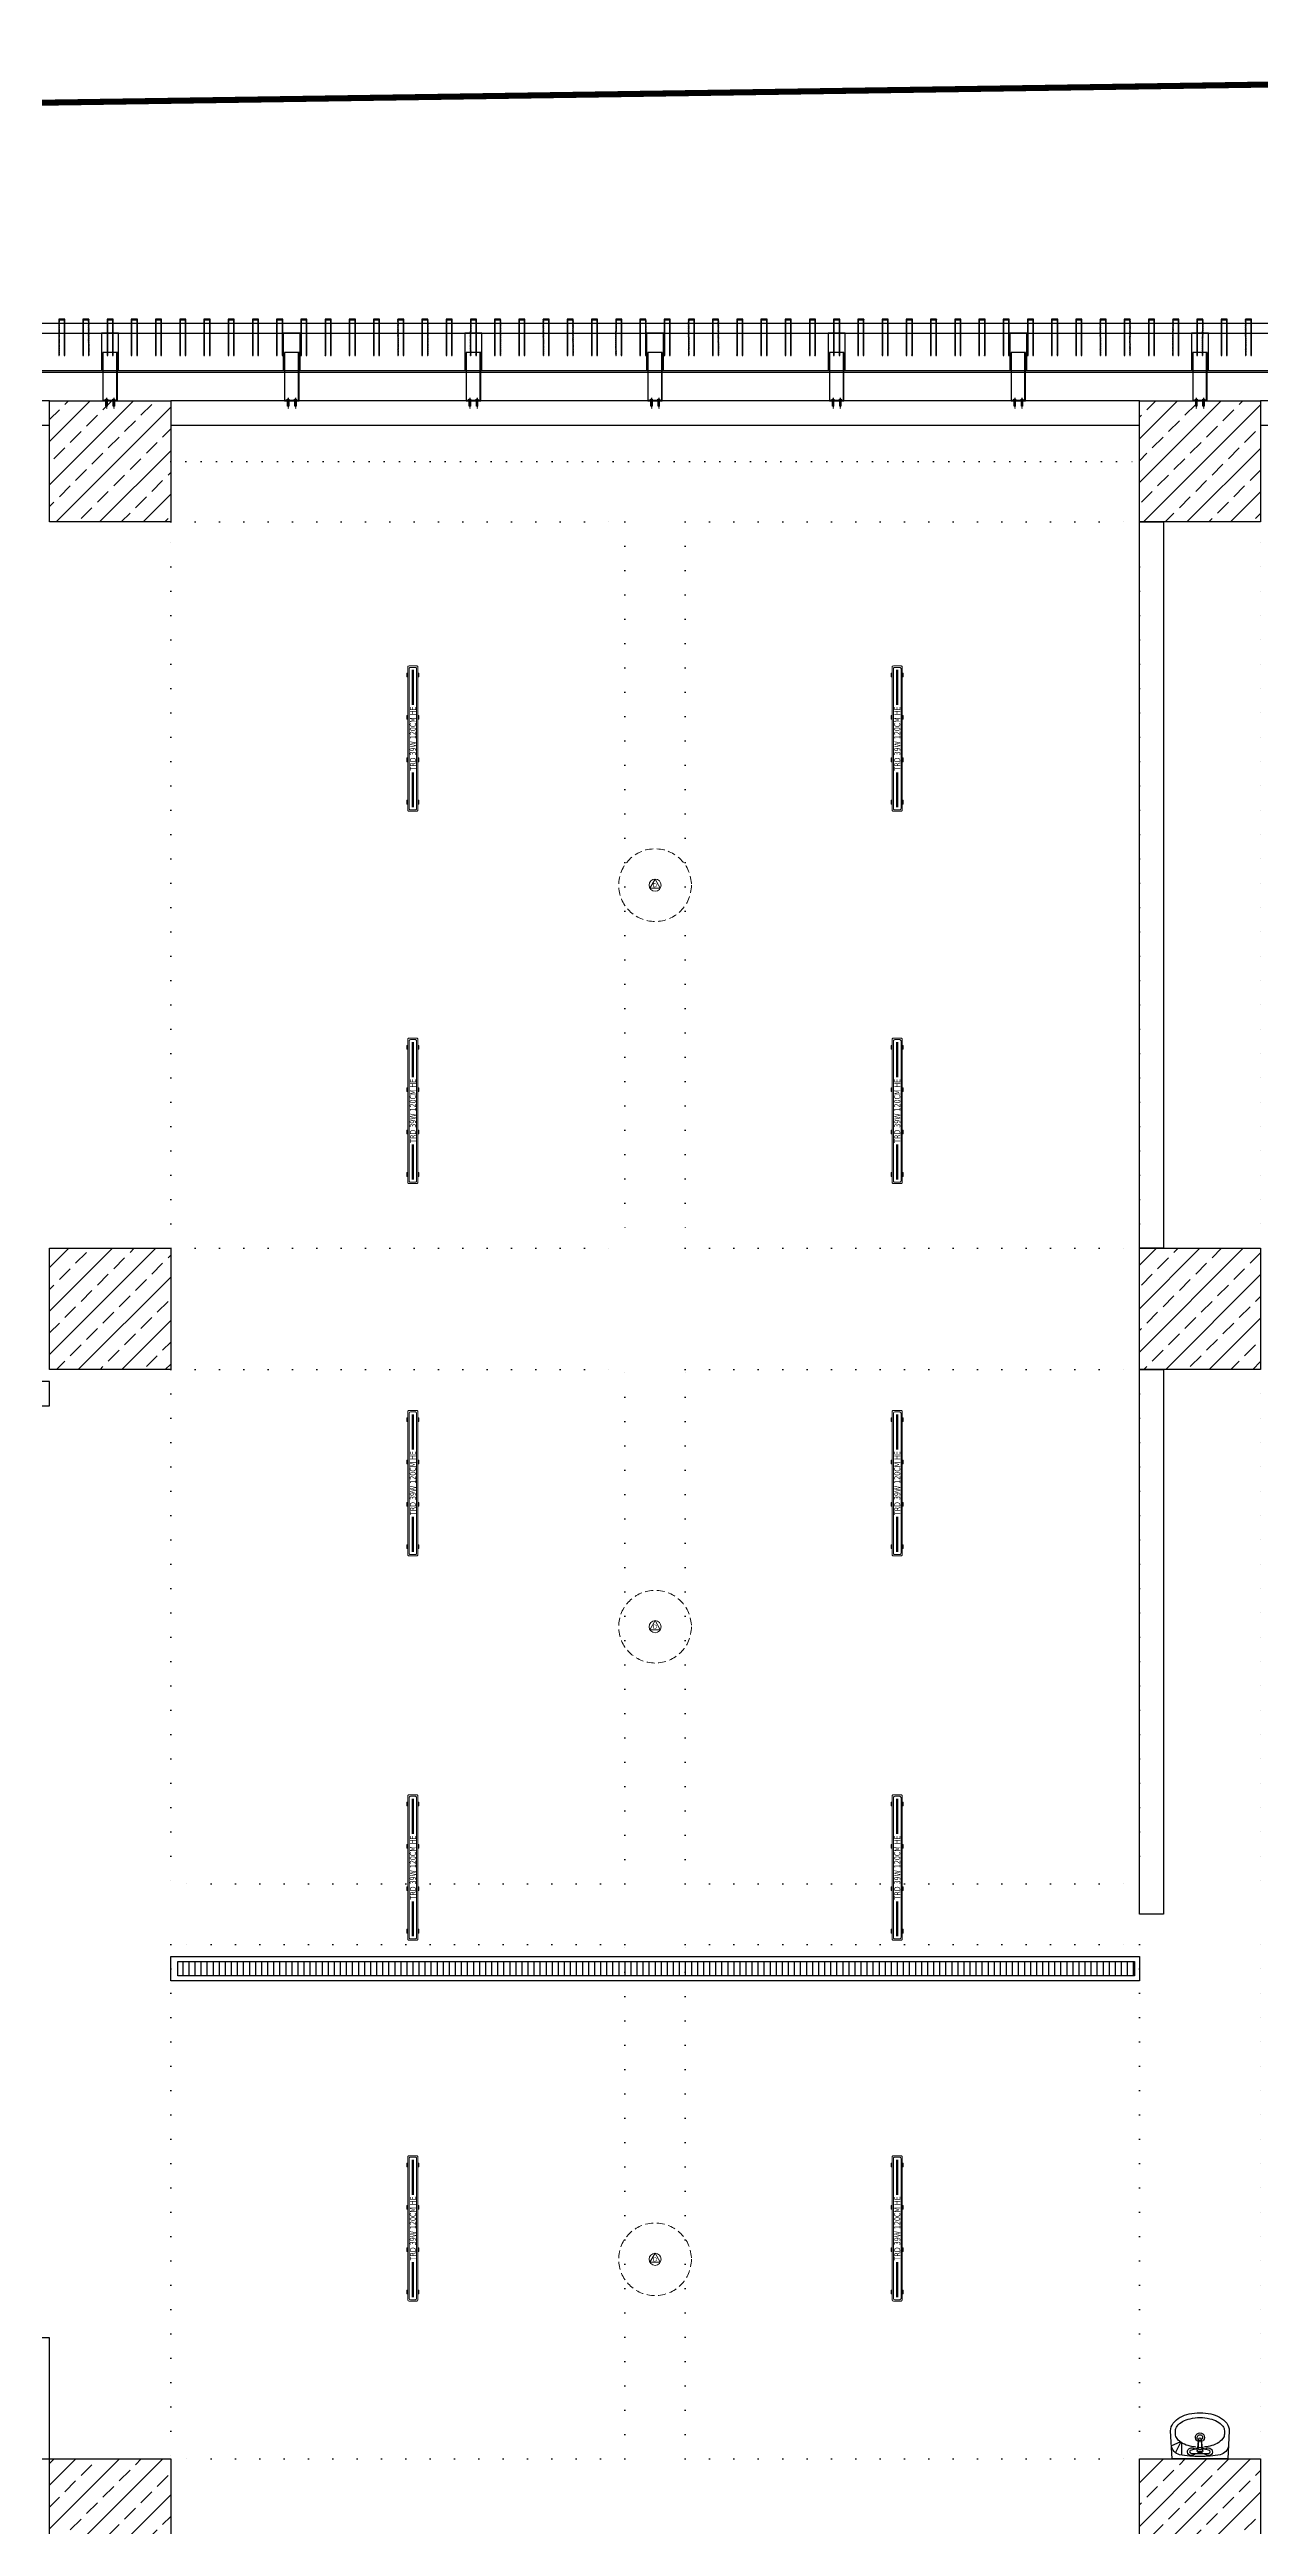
# Model space of a CAD drawing. Header units: centimetres. Extents: x 405564 to 502064, y 46284 to 60634.
# Drawn here: x 459350 to 460350, y 55077 to 57123 of the extents above; entities that cross this region are included whole.
import ezdxf
from ezdxf import colors
from ezdxf.entities.mleader import LeaderData, LeaderLine
from ezdxf.enums import TextEntityAlignment as Align
from ezdxf.math import Vec2, Vec3
from ezdxf.xclip import XClip

# ---------------------------------------------------------------- set-up
doc = ezdxf.new("R2010")
doc.units = ezdxf.units.CM
doc.header["$XCLIPFRAME"] = 0
for name, pattern in [('( Hidden )', [0.375, 0.25, -0.125]), ('ACAD_ISO07W100', [3, 0, -3]), ('BORDER', [1.75, 0.5, -0.25, 0.5, -0.25, 0, -0.25]), ('DASHDOT', [25.4, 12.7, -6.35, 0, -6.35]), ('DASHED', [19.05, 12.7, -6.35]), ('DOT', [0.25, 0, -0.25]), ('HIDDEN', [9.525, 6.35, -3.175])]:
    doc.linetypes.add(name, pattern=pattern)
doc.layers.get('0').update_dxf_attribs({"color": 8, "lineweight": 9})
for name, color, linetype, lineweight in [('---___EB_draft00_ALTYAPI_helikoptermania', 8, 'Continuous', 0), ('---___EB_draft00_parselsiniri', 8, 'BORDER', 9), ('0-KRCN-AYDINLATMA-130426', 8, 'Continuous', 9), ('0-KRCN-MİMARİ-220526', 8, 'Continuous', 9), ('OL_Ic', 8, 'Continuous', 9)]:
    doc.layers.add(name, color=color, linetype=linetype, lineweight=lineweight)
for name, color, linetype in [('AS_DOS_SAFT', 8, 'Continuous'), ('AS_DOS_TERAS_UST', 8, 'ACAD_ISO07W100'), ('AS_DUV', 8, 'Continuous'), ('AS_DUV_CIMENTO ESASLI PANEL CEPHE KAPLAMASI', 8, 'Continuous'), ('AS_DUV_GAZBETON', 8, 'Continuous'), ('AS_PRFL_CELIK', 8, 'Continuous'), ('AS_PYZ_BINA', 8, 'Continuous'), ('AS_TA_BETONARME', 5, 'Continuous'), ('AS_TA_TARAMA', 8, 'Continuous'), ('AS_TEFR_MEK', 171, 'Continuous'), ('AS_TES_SUZGEC', 171, 'Continuous')]:
    doc.layers.add(name, color=color, linetype=linetype)
doc.styles.add('2', font='arial.ttf', dxfattribs={"width": 0.9, "height": 200})
doc.styles.add('Normal_ITL', font='swissi.ttf')
doc.styles.add('TAHOMA', font='tahoma.ttf')
pattern_1 = [(225, (17560.68, -7819.299), (17.96051, -17.96051), []), (225, (17542.72, -7819.299), (17.96051, -17.96051), [12.7, -6.35])]

# ---------------------------------------------------------------- blocks, each defined once
blk = doc.blocks.new('KD')
at = {"layer": '0-KRCN-AYDINLATMA-130426'}
for p, q in [((0, 5), (-4.3, -2.5)), ((4.3, -2.5), (0, 5)), ((4.3, -2.5), (-4.3, -2.5))]:
    blk.add_line(p, q, dxfattribs=at)
at = {"layer": '0-KRCN-AYDINLATMA-130426', "linetype": 'HIDDEN'}
blk.add_circle((0, 0), 30, dxfattribs=at)
at = {"layer": '0-KRCN-AYDINLATMA-130426'}
blk.add_circle((0, 0), 5, dxfattribs=at)
at = {"layer": '0-KRCN-AYDINLATMA-130426', "style": '2'}
blk.add_text('D', height=3.36, dxfattribs=at).set_placement((0, 0), align=Align.MIDDLE_CENTER)
blk = doc.blocks.new('TRD 39W 120CM ELP')
at = {"layer": '0-KRCN-AYDINLATMA-130426'}
h = blk.add_hatch(color=256, dxfattribs=at)
h.dxf.hatch_style = 1
h.paths.add_polyline_path([(-54.3, 4.2), (-51.2, 4.2), (-51.2, 4.9), (-54.3, 4.9)])
h = blk.add_hatch(color=256, dxfattribs=at)
h.dxf.hatch_style = 1
h.paths.add_polyline_path([(-19.3, 4.2), (-16.2, 4.2), (-16.2, 4.9), (-19.3, 4.9)])
h = blk.add_hatch(color=256, dxfattribs=at)
h.dxf.hatch_style = 1
h.paths.add_polyline_path([(15.7, 4.2), (18.8, 4.2), (18.8, 4.9), (15.7, 4.9)])
h = blk.add_hatch(color=256, dxfattribs=at)
h.dxf.hatch_style = 1
h.paths.add_polyline_path([(50.7, 4.2), (53.8, 4.2), (53.8, 4.9), (50.7, 4.9)])
h = blk.add_hatch(color=256, dxfattribs=at)
h.dxf.hatch_style = 1
h.paths.add_polyline_path([(-54.3, -4.2), (-51.2, -4.2), (-51.2, -4.9), (-54.3, -4.9)])
h = blk.add_hatch(color=256, dxfattribs=at)
h.dxf.hatch_style = 1
h.paths.add_polyline_path([(-19.3, -4.2), (-16.2, -4.2), (-16.2, -4.9), (-19.3, -4.9)])
h = blk.add_hatch(color=256, dxfattribs=at)
h.dxf.hatch_style = 1
h.paths.add_polyline_path([(15.7, -4.2), (18.8, -4.2), (18.8, -4.9), (15.7, -4.9)])
h = blk.add_hatch(color=256, dxfattribs=at)
h.dxf.hatch_style = 1
h.paths.add_polyline_path([(50.7, -4.2), (53.8, -4.2), (53.8, -4.9), (50.7, -4.9)])
for points in [[(-59.2, 4.2), (58.8, 4.2, -0.414214), (59.8, 3.2), (59.8, -3.2, -0.414214), (58.8, -4.2), (-59.2, -4.2, -0.414214), (-60.2, -3.2), (-60.2, 3.2, -0.414214)], [(-58.1, 3.1), (57.6, 3.1, -0.414214), (58.6, 2.1), (58.6, -2.1, -0.414214), (57.6, -3.1), (-58.1, -3.1, -0.414214), (-59.1, -2.1), (-59.1, 2.1, -0.414214)]]:
    blk.add_lwpolyline(points, format="xyb", close=True, dxfattribs=at)
at = {"layer": '0-KRCN-AYDINLATMA-130426', "const_width": 2, "elevation": 1}
for points in [[(-57.1, 0), (-28, 0)], [(27.5, 0), (56.6, 0)]]:
    blk.add_lwpolyline(points, dxfattribs=at)
at = {"layer": '0-KRCN-AYDINLATMA-130426'}
for points in [[(-54.3, 4.2), (-51.2, 4.2), (-51.2, 4.9), (-54.3, 4.9)], [(-19.3, 4.2), (-16.2, 4.2), (-16.2, 4.9), (-19.3, 4.9)], [(15.7, 4.2), (18.8, 4.2), (18.8, 4.9), (15.7, 4.9)], [(50.7, 4.2), (53.8, 4.2), (53.8, 4.9), (50.7, 4.9)], [(-54.3, -4.2), (-51.2, -4.2), (-51.2, -4.9), (-54.3, -4.9)], [(-19.3, -4.2), (-16.2, -4.2), (-16.2, -4.9), (-19.3, -4.9)], [(15.7, -4.2), (18.8, -4.2), (18.8, -4.9), (15.7, -4.9)], [(50.7, -4.2), (53.8, -4.2), (53.8, -4.9), (50.7, -4.9)]]:
    blk.add_lwpolyline(points, close=True, dxfattribs=at)
at = {"layer": '0-KRCN-AYDINLATMA-130426', "ltscale": 60, "style": 'TAHOMA', "width": 0.8}
blk.add_text('TRD 39W 120CM HE', height=5, dxfattribs=at).set_placement((-0.2, 0), align=Align.MIDDLE_CENTER)
blk = doc.blocks.new('G$C27E741DA')
at = {"layer": '0-KRCN-AYDINLATMA-130426', "rotation": 90}
for p in [(21585.7, 9419.8), (21985.7, 9419.8), (21585.7, 9112.3), (21985.7, 9112.3), (21585.7, 8804.8), (21985.7, 8804.8), (21585.7, 8487.3), (21985.7, 8487.3), (21585.7, 8189.2), (21985.7, 8189.2)]:
    blk.add_blockref('TRD 39W 120CM ELP', p, dxfattribs=at)
at = {"layer": '0-KRCN-AYDINLATMA-130426'}
for p in [(21785.7, 9298.5), (21785.7, 8686), (21785.7, 8163.5)]:
    blk.add_blockref('KD', p, dxfattribs=at)
blk = doc.blocks.new('OPK-site-surrounding-R01')
at = {"layer": '---___EB_draft00_ALTYAPI_helikoptermania', "linetype": 'DASHED', "ltscale": 10}
blk.add_lwpolyline([(-21668.1, -4404.9), (1451.4, 6572.4)], dxfattribs=at)
at = {"layer": '---___EB_draft00_parselsiniri', "linetype": 'DASHDOT', "ltscale": 5, "const_width": 5, "flags": 128}
blk.add_lwpolyline([(-303.7, 52.5), (22545.3, 391.1), (23723.4, -711), (24047.6, -4450), (-299.9, -4450)], close=True, dxfattribs=at)
blk = doc.blocks.new('MEKANIK TEKNIK HACIM IZGARA YERLESIMI 1.KAT')
h = blk.add_hatch()
h.set_pattern_fill('LINE', color=256, scale=40, angle=270, style=0)
h.set_pattern_definition([(90, (15470.0285, -337.874), (-5, 2e-15), [])])
h.paths.add_polyline_path([(17096, -1301), (17096, -1289), (16305.8, -1289), (16305.8, -1301)])
for points in [[(16200, -810), (15400, -810), (15400, -830), (16200, -830), (16200, -810)], [(17100, -1305), (16300, -1305), (16300, -1285), (17100, -1285), (17100, -1305)]]:
    blk.add_lwpolyline(points)
blk.add_lwpolyline([(17096, -1301), (16305.8, -1301), (16305.8, -1289), (17096, -1289)], close=True)
blk = doc.blocks.new('0-KRCN-SHT-LAV.YUV.BATARYALI-50')
for p, q in [((-22.9, 0), (-24.2, -23.3)), ((22.9, 0), (-22.9, 0)), ((-16.7, -14), (-23.5, -10.9)), ((-16, -13.6), (-20.3, -5.3)), ((-15.1, -13.1), (-15.1, -3.3)), ((-1, -14.9), (1, -14.9)), ((24.2, -23.3), (22.9, 0))]:
    blk.add_line(p, q)
for points in [[(-3.3, -9.9, 0.033083), (-8.1, -10.6, 0.068688), (-14.3, -12.9, 0.105663), (-18.9, -16.8, 0.165518), (-20.2, -20.6), (-20.2, -23.3, 0.165518), (-18.9, -27.1, 0.105663), (-14.3, -31, 0.068688), (-8.1, -33.3, 0.054871), (0, -34.2, 0.054871), (8.1, -33.3, 0.068688), (14.3, -31, 0.105663), (18.9, -27.1, 0.165518), (20.2, -23.3), (20.2, -20.6, 0.165518), (18.9, -16.8, 0.105663), (14.3, -12.9, 0.068688), (8.1, -10.6, 0.033935), (3.1, -9.8, 0.033935)], [(-4.1, -4.6, 3.657854), (-4.4, -7.9, 3.657854)], [(-2.2, -9, 0.10713), (-5.2, -7.8), (-7.1, -7.4, -1), (-7.1, -4.6), (7.1, -4.6, -1), (7.1, -7.4), (5.2, -7.8, 0.10713), (2.2, -9)], [(4.4, -7.9, 3.657854), (4.1, -4.6, 3.657854)]]:
    blk.add_lwpolyline(points, format="xyb")
for points in [[(-1.4, -15.9), (-1.7, -11.4, 0.074144), (-2.3, -8.6, -1.453961), (2.3, -8.6, 0.074144), (1.7, -11.4), (1.4, -15.9, -1)], [(-1, -14.9, 1), (1, -14.9), (1.5, -8.7, 0.434812), (0.5, -7.7), (-0.5, -7.7, 0.434812), (-1.5, -8.7)]]:
    blk.add_lwpolyline(points, format="xyb", close=True)
for centre, radius, start, end in [((-14.9, -12), 8.67, 102.8152, 173.0567), ((0, -99.5), 97.4, 90, 99.9599), ((0, -17.8), 3.75, 122.0423, 57.6242), ((0, -8.2), 2.36, 346.3524, 193.6476), ((0, -7.2), 2.36, 9.8407, 170.1593), ((0, -17.8), 2.25, 132.9351, 46.9246), ((-1.1, -9.8), 0.3, 78.6626, 186.9701), ((0.2, -3.9), 5.71, 257.0186, 267.5183), ((0, -99.5), 97.4, 80.0401, 90), ((-0.2, -3.9), 5.71, 272.4817, 282.9814), ((1.1, -9.8), 0.3, 353.0299, 101.3374), ((14.9, -12), 8.67, 6.9433, 77.1848), ((-14.1, -23.3), 10.1, 179.9355, 217.5931), ((-7.4, -18.2), 18.6, 217.5931, 241.7197), ((-2.9, -9.9), 28, 241.7197, 257.4371), ((0, 3.3), 41.5, 257.4371, 270), ((0, 3.3), 41.5, 270, 282.5629), ((2.9, -9.9), 28, 282.5629, 298.2803), ((7.4, -18.2), 18.6, 298.2803, 322.4069), ((14.1, -23.3), 10.1, 322.4069, 0.0645)]:
    blk.add_arc(centre, radius, start, end)
blk = doc.blocks.new('celik dikey profil 8x14')
at = {"layer": 'AS_PRFL_CELIK', "transparency": 33554687}
h = blk.add_hatch(dxfattribs=at)
h.set_pattern_fill('STEEL', color=256, scale=0.1, angle=-90)
h.set_pattern_definition([(315, (-91390.32118, 487457.80356), (0.22450640303, 0.22450640303), []), (315, (-91390.16243, 487457.80356), (0.22450640303, 0.22450640303), [])])
h.paths.add_polyline_path([(2, -26.5), (2.5, -26.5), (2.5, 3.5), (-2.5, 3.5), (-2.5, -26.5), (-2, -26.5), (-2, 3), (2, 3)])
at = {"layer": 'AS_PRFL_CELIK'}
blk.add_lwpolyline([(2, -26.5), (2.5, -26.5), (2.5, 3.5), (-2.5, 3.5), (-2.5, -26.5), (-2, -26.5), (-2, 3), (2, 3)], close=True, dxfattribs=at)
blk = doc.blocks.new('celik yatay tasiyici')
at = {"layer": 'AS_PRFL_CELIK'}
blk.add_line((-6, 0.5), (6, 0.5), dxfattribs=at)
for points in [[(7, 56), (-7, 56), (-7, 25), (7, 25)], [(-6, 0), (6, 0), (6, 40), (-6, 40)], [(-2, 0.5), (-4, 0.5), (-4, 0.7), (-2, 0.7)], [(-2.3, 0.7), (-3.7, 0.7), (-3.7, 1.5), (-2.3, 1.5)], [(-2.5, 0.5), (-2.5, -4.5), (-3.5, -4.5), (-3.5, 0.5)], [(4, 0.5), (2, 0.5), (2, 0.7), (4, 0.7)], [(3.7, 0.7), (2.3, 0.7), (2.3, 1.5), (3.7, 1.5)], [(3.5, 0.5), (3.5, -4.5), (2.5, -4.5), (2.5, 0.5)]]:
    blk.add_lwpolyline(points, close=True, dxfattribs=at)
blk.add_lwpolyline([(5.5, 0.5), (5.5, 40)], dxfattribs=at)
at = {"layer": 'AS_PRFL_CELIK', "linetype": '( Hidden )'}
for points in [[(-3, 2.5), (-3, -6.5)], [(3, 2.5), (3, -6.5)]]:
    blk.add_lwpolyline(points, dxfattribs=at)
blk = doc.blocks.new('celik cephe sistem plan')
at = {"layer": 'AS_PRFL_CELIK'}
blk.add_lwpolyline([(-20, 64), (-20, 56), (3620, 56), (3620, 64)], close=True, dxfattribs=at)
for name, p in [('celik dikey profil 8x14', (1760, 64)), ('celik dikey profil 8x14', (1780, 64)), ('celik dikey profil 8x14', (1800, 64)), ('celik dikey profil 8x14', (1820, 64)), ('celik dikey profil 8x14', (1840, 64)), ('celik dikey profil 8x14', (1860, 64)), ('celik dikey profil 8x14', (1880, 64)), ('celik dikey profil 8x14', (1900, 64)), ('celik dikey profil 8x14', (1920, 64)), ('celik dikey profil 8x14', (1940, 64)), ('celik dikey profil 8x14', (1960, 64)), ('celik dikey profil 8x14', (1980, 64)), ('celik dikey profil 8x14', (2000, 64)), ('celik dikey profil 8x14', (2020, 64)), ('celik dikey profil 8x14', (2040, 64)), ('celik dikey profil 8x14', (2060, 64)), ('celik dikey profil 8x14', (2080, 64)), ('celik dikey profil 8x14', (2100, 64)), ('celik dikey profil 8x14', (2120, 64)), ('celik dikey profil 8x14', (2140, 64)), ('celik dikey profil 8x14', (2160, 64)), ('celik dikey profil 8x14', (2180, 64)), ('celik dikey profil 8x14', (2200, 64)), ('celik dikey profil 8x14', (2220, 64)), ('celik dikey profil 8x14', (2240, 64)), ('celik dikey profil 8x14', (2260, 64)), ('celik dikey profil 8x14', (2280, 64)), ('celik dikey profil 8x14', (2300, 64)), ('celik dikey profil 8x14', (2320, 64)), ('celik dikey profil 8x14', (2340, 64)), ('celik dikey profil 8x14', (2360, 64)), ('celik dikey profil 8x14', (2380, 64)), ('celik dikey profil 8x14', (2400, 64)), ('celik dikey profil 8x14', (2420, 64)), ('celik dikey profil 8x14', (2440, 64)), ('celik dikey profil 8x14', (2460, 64)), ('celik dikey profil 8x14', (2480, 64)), ('celik dikey profil 8x14', (2500, 64)), ('celik dikey profil 8x14', (2520, 64)), ('celik dikey profil 8x14', (2540, 64)), ('celik dikey profil 8x14', (2560, 64)), ('celik dikey profil 8x14', (2580, 64)), ('celik dikey profil 8x14', (2600, 64)), ('celik dikey profil 8x14', (2620, 64)), ('celik dikey profil 8x14', (2640, 64)), ('celik dikey profil 8x14', (2660, 64)), ('celik dikey profil 8x14', (2680, 64)), ('celik dikey profil 8x14', (2700, 64)), ('celik dikey profil 8x14', (2720, 64)), ('celik dikey profil 8x14', (2740, 64)), ('celik yatay tasiyici', (1800, 0)), ('celik yatay tasiyici', (1950, 0)), ('celik yatay tasiyici', (2100, 0)), ('celik yatay tasiyici', (2250, 0)), ('celik yatay tasiyici', (2400, 0)), ('celik yatay tasiyici', (2550, 0)), ('celik yatay tasiyici', (2700, 0))]:
    blk.add_blockref(name, p, dxfattribs=at)
blk = doc.blocks.new('A$C6A10306C')
ref = blk.add_blockref('OPK-site-surrounding-R01', (5135.68, -3851.45))
XClip(ref).set_block_clipping_path([(-5135.679684336, -9648.5463532069), (26364.320315664, 3851.4536467931)])
blk = doc.blocks.new('A$Ca63a641c')
at = {"layer": 'AS_PYZ_BINA'}
ml = blk.add_multileader_mtext('Standard', dxfattribs=at)
ml.set_content('EST boyalı panel çit ve panel çit kapı (AS 51.101)', color=256, style='Normal_ITL')
ml.set_leader_properties()
ml.build(insert=Vec2(0, 0))
ml.multileader.update_dxf_attribs({"dogleg_length": 0.379, "arrow_head_size": 17, "scale": 75})
ctx = ml.context
ctx.base_point, ctx.scale, ctx.char_height, ctx.arrow_head_size, ctx.landing_gap_size, ctx.plane_origin = Vec3(140.5, 464.3), 75, 20, 17, 14.2, Vec3(92.5, 620.1)
notes = []
notes.append((ctx, [(0, (1, 1, 0), (112.1, 464.3), (1, 0), 28.4, [(0, [(68.5, 410)], 0, [])])]))
ctx.mtext.insert, ctx.mtext.width, ctx.mtext.flow_direction = Vec3(154.7, 477.5), 604.563, 5
ml = blk.add_multileader_mtext('Standard', dxfattribs=at)
ml.set_content('{\\fSwis721 BT|b0|i0|c162|p34;Dilatasyon}', color=256, style='Normal_ITL')
ml.set_leader_properties()
ml.build(insert=Vec2(0, 0))
ml.multileader.update_dxf_attribs({"dogleg_length": 0.379, "arrow_head_size": 17, "scale": 75})
ctx = ml.context
ctx.base_point, ctx.scale, ctx.char_height, ctx.arrow_head_size, ctx.landing_gap_size, ctx.plane_origin = Vec3(461.2, 304.8), 75, 20, 17, 14.2, Vec3(548.8, 339.1)
notes.append((ctx, [(0, (1, 1, 0), (432.8, 304.8), (1, 0), 28.4, [(0, [(411.5, 361.3)], 0, [])])]))
ctx.mtext.insert, ctx.mtext.width, ctx.mtext.flow_direction = Vec3(475.4, 317.8), 129.38, 5
for ctx, leaders in notes:
    for number, flags, end, landing, length, lines in leaders:
        leader = LeaderData()
        leader.index, (leader.has_last_leader_line, leader.has_dogleg_vector, leader.attachment_direction) = number, flags
        leader.last_leader_point, leader.dogleg_vector, leader.dogleg_length = Vec3(end), Vec3(landing), length
        for number, points, colour, breaks in lines:
            line = LeaderLine()
            line.index, line.vertices, line.color, line.breaks = number, Vec3.list(points), colors.encode_raw_color(colour), breaks
            leader.lines.append(line)
        ctx.leaders.append(leader)
blk = doc.blocks.new('A$C85dec720')
at = {"layer": 'OL_Ic'}
blk.add_blockref('A$Ca63a641c', (5315.08, 5344.25, 28.4), dxfattribs=at)
blk = doc.blocks.new('A$C6A10300A')
at = {"layer": 'AS_TA_TARAMA'}
h = blk.add_hatch(dxfattribs=at)
h.set_pattern_fill('ANSI33', color=256, scale=4, angle=180)
h.set_pattern_definition(pattern_1)
h.paths.add_polyline_path([(21285.68, -3801.45), (21385.68, -3801.45), (21385.68, -3901.45), (21285.68, -3901.45)])
h = blk.add_hatch(dxfattribs=at)
h.set_pattern_fill('ANSI33', color=256, scale=4, angle=180)
h.set_pattern_definition(pattern_1)
h.paths.add_polyline_path([(22185.68, -3801.45), (22285.68, -3801.45), (22285.68, -3901.45), (22185.68, -3901.45)])
h = blk.add_hatch(dxfattribs=at)
h.set_pattern_fill('ANSI33', color=256, scale=4, angle=180)
h.set_pattern_definition(pattern_1)
h.paths.add_polyline_path([(21285.68, -4501.45), (21385.68, -4501.45), (21385.68, -4601.45), (21285.68, -4601.45)])
h = blk.add_hatch(dxfattribs=at)
h.set_pattern_fill('ANSI33', color=256, scale=4, angle=180)
h.set_pattern_definition(pattern_1)
h.paths.add_polyline_path([(22185.68, -4501.45), (22285.68, -4501.45), (22285.68, -4601.45), (22185.68, -4601.45)])
h = blk.add_hatch(dxfattribs=at)
h.set_pattern_fill('ANSI33', color=256, scale=4, angle=180)
h.set_pattern_definition(pattern_1)
h.paths.add_polyline_path([(21285.68, -5501.45), (21385.68, -5501.45), (21385.68, -5601.45), (21285.68, -5601.45)])
h = blk.add_hatch(dxfattribs=at)
h.set_pattern_fill('ANSI33', color=256, scale=4, angle=180)
h.set_pattern_definition(pattern_1)
h.paths.add_polyline_path([(22185.68, -5501.45), (22285.68, -5501.45), (22285.68, -5601.45), (22185.68, -5601.45)])
at = {"layer": 'AS_DOS_SAFT'}
blk.add_lwpolyline([(21285.68, -5501.45), (21285.68, -5401.45), (20910.68, -5401.45), (20910.68, -5501.45)], close=True, dxfattribs=at)
blk.add_lwpolyline([(21285.68, -5501.45), (21285.68, -5401.45), (20910.68, -5401.45), (20910.68, -5501.45)], close=True, dxfattribs=at)
at = {"layer": 'AS_DOS_TERAS_UST', "linetype": 'DOT', "ltscale": 80}
for p, q in [((21385.68, -4501.45), (21385.68, -3901.45)), ((21385.68, -3901.45), (21760.68, -3901.45)), ((21760.68, -3901.45), (21760.68, -4501.45)), ((21810.68, -3901.45), (21810.68, -4501.45)), ((21810.68, -3901.45), (22185.68, -3901.45)), ((22185.68, -4501.45), (22185.68, -3901.45)), ((22660.68, -3901.45), (22285.68, -3901.45)), ((22285.68, -4501.45), (22285.68, -3901.45)), ((20910.68, -4501.45), (21285.68, -4501.45)), ((21385.68, -4501.45), (21760.68, -4501.45)), ((21810.68, -4501.45), (22185.68, -4501.45)), ((20910.68, -4601.45), (21285.68, -4601.45)), ((21385.68, -4601.45), (21385.68, -5026.45)), ((21385.68, -4601.45), (21760.68, -4601.45)), ((21760.68, -5026.45), (21760.68, -4601.45)), ((21810.68, -4601.45), (22185.68, -4601.45)), ((21810.68, -5026.45), (21810.68, -4601.45)), ((22185.68, -4601.45), (22185.68, -5026.45)), ((22285.68, -4601.45), (22285.68, -5026.45)), ((21760.68, -5026.45), (21385.68, -5026.45)), ((21810.68, -5026.45), (22185.68, -5026.45)), ((21385.68, -5076.45), (21385.68, -5501.45)), ((21760.68, -5076.45), (21385.68, -5076.45)), ((21760.68, -5501.45), (21760.68, -5076.45)), ((21810.68, -5076.45), (22185.68, -5076.45)), ((21810.68, -5501.45), (21810.68, -5076.45)), ((22185.68, -5076.45), (22185.68, -5501.45)), ((22285.68, -5076.45), (22285.68, -5501.45)), ((21760.68, -5501.45), (21385.68, -5501.45)), ((21810.68, -5501.45), (22185.68, -5501.45))]:
    blk.add_line(p, q, dxfattribs=at)
at = {"layer": 'AS_DOS_TERAS_UST', "linetype": 'DOT', "ltscale": 50}
for points in [[(21385.68, -3851.45), (22185.68, -3851.45)], [(22285.68, -3851.45), (23085.68, -3851.45)]]:
    blk.add_lwpolyline(points, dxfattribs=at)
at = {"layer": 'AS_DUV_CIMENTO ESASLI PANEL CEPHE KAPLAMASI'}
for points in [[(21255.68, -3808.95), (21255.68, -3776.45), (23968.68, -3776.45)], [(21256.93, -3808.95), (21256.93, -3777.7), (23968.68, -3777.7)]]:
    blk.add_lwpolyline(points, dxfattribs=at)
at = {"layer": 'AS_DUV_GAZBETON'}
for points in [[(21285.68, -3801.45), (21260.68, -3801.45), (21260.68, -3821.45), (21285.68, -3821.45)], [(22185.68, -3801.45), (21385.68, -3801.45), (21385.68, -3821.45), (22185.68, -3821.45)], [(23085.68, -3801.45), (22285.68, -3801.45), (22285.68, -3821.45), (23085.68, -3821.45)], [(22185.68, -3901.45), (22205.68, -3901.45), (22205.68, -4501.45), (22185.68, -4501.45)], [(22185.68, -4601.45), (22205.68, -4601.45), (22205.68, -5051.45), (22185.68, -5051.45)]]:
    blk.add_lwpolyline(points, close=True, dxfattribs=at)
at = {"layer": 'AS_TA_BETONARME'}
for points in [[(21285.68, -3801.45), (21385.68, -3801.45), (21385.68, -3901.45), (21285.68, -3901.45)], [(22185.68, -3801.45), (22285.68, -3801.45), (22285.68, -3901.45), (22185.68, -3901.45)], [(21285.68, -4501.45), (21385.68, -4501.45), (21385.68, -4601.45), (21285.68, -4601.45)], [(22185.68, -4501.45), (22285.68, -4501.45), (22285.68, -4601.45), (22185.68, -4601.45)], [(21285.68, -5501.45), (21385.68, -5501.45), (21385.68, -5601.45), (21285.68, -5601.45)], [(22185.68, -5501.45), (22285.68, -5501.45), (22285.68, -5601.45), (22185.68, -5601.45)]]:
    blk.add_lwpolyline(points, close=True, dxfattribs=at)
at = {"layer": 'AS_DUV'}
ref = blk.add_blockref('A$C85dec720', (28900.96, -17748.98), dxfattribs=dict(at, rotation=105.0255580063709))
XClip(ref).set_block_clipping_path([(6220.3367769278, 6783.7313721173), (4126.4071464743, -1017.0000000052), (7354.8298234051, -1883.5969356479), (9448.7594538586, 5917.1344364745)])
at = {"layer": 'AS_PRFL_CELIK'}
blk.add_blockref('celik cephe sistem plan', (19535.68, -3801.45), dxfattribs=at)
at = {"layer": 'AS_TEFR_MEK', "xscale": -1, "rotation": 180}
blk.add_blockref('0-KRCN-SHT-LAV.YUV.BATARYALI-50', (22235.68, -5501.45), dxfattribs=at)
at = {"layer": 'AS_TES_SUZGEC'}
blk.add_blockref('MEKANIK TEKNIK HACIM IZGARA YERLESIMI 1.KAT', (5085.68, -3801.45), dxfattribs=at)
ref = blk.add_blockref('OPK-site-surrounding-R01', (5135.68, -3851.45))
XClip(ref).set_block_clipping_path([(-5135.679684336, -9648.5463532069), (26364.320315664, 3851.4536467931)])

msp = doc.modelspace()

# ---------------------------------------------------------------- block references
at = {"layer": '0-KRCN-AYDINLATMA-130426'}
msp.add_blockref('G$C27E741DA', (438064.1, 47134), dxfattribs=at)

# ---------------------------------------------------------------- next in the draw order: block references
at = {"layer": '0-KRCN-MİMARİ-220526'}
msp.add_blockref('A$C6A10300A', (438064.1, 60634), dxfattribs=at)

# ---------------------------------------------------------------- next in the draw order: block references
msp.add_blockref('A$C6A10306C', (470564.1, 60634), dxfattribs=at)

doc.saveas('drawing.dxf')
